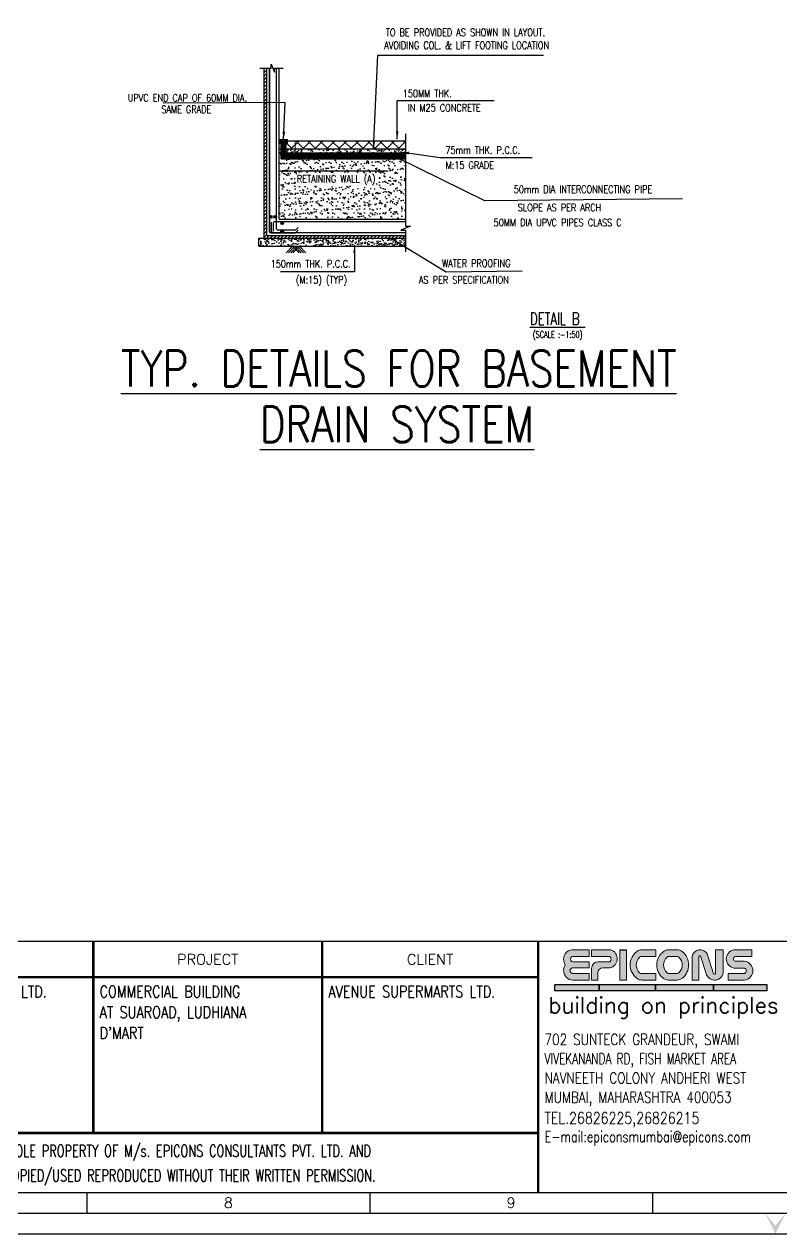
# Model space of a CAD drawing. Extents: x -69352 to 1013721, y -547461 to -186867.
# Drawn here: x 887478 to 915519, y -431240 to -386413 of the extents above; entities that cross this region are included whole.
import ezdxf
from ezdxf.enums import TextEntityAlignment as Align

# ---------------------------------------------------------------- set-up
doc = ezdxf.new("R2010")
doc.units = 0
doc.header["$LTSCALE"] = 500
doc.header["$MEASUREMENT"] = 0
doc.layers.add('00 ECPL LOGO', color=250, linetype='Continuous', lineweight=20)
doc.layers.add('Vinit', color=4, linetype='Continuous', lineweight=0)
for name, color, linetype in [('FOOTING', 4, 'Continuous'), ('HATCH COL', 8, 'Continuous'), ('Pipes', 1, 'Continuous'), ('PNA', 10, 'Continuous'), ('S-BRECK LINE', 8, 'Continuous'), ('S-DIM-1', 5, 'Continuous'), ('S-DROP PANNEL', 3, 'Continuous'), ('S-FILLING', 9, 'Continuous'), ('S-FOOTING', 4, 'Continuous'), ('S-HATCH', 253, 'Continuous'), ('S-PCC', 9, 'Continuous'), ('S-REINFORCEMENT', 6, 'Continuous'), ('S-TEXT', 2, 'Continuous'), ('S-TEXT-1', 4, 'Continuous'), ('S-TEXT-1 @ 1', 4, 'Continuous'), ('S-TITIL', 6, 'Continuous'), ('S-WATER PROFING', 9, 'Continuous'), ('SHEET', 7, 'Continuous'), ('TEXT (SHEET)', 4, 'Continuous'), ('TITLE', 4, 'Continuous')]:
    doc.layers.add(name, color=color, linetype=linetype)
doc.styles.add('ROMANS', font='simplex.shx', dxfattribs={"width": 0.8, "height": 275})
doc.styles.add('VA_ROOM_TEXT', font='simplex.shx')
doc.dimstyles.new('dim100', dxfattribs={"dimtxt": 250, "dimasz": 250, "dimexe": 200, "dimexo": 200, "dimgap": 100, "dimtad": 1, "dimdec": 0, "dimzin": 0, "dimdsep": 46, "dimtxsty": 'ROMANS', "dimcen": 0, "dimclrd": 5, "dimclre": 5, "dimclrt": 4, "dimadec": 0, "dimazin": 0, "dimtfac": 1, "dimtdec": 0, "dimtix": 1, "dimtofl": 0, "dimtmove": 2, "dimatfit": 3, "dimfxl": 0, "dimtolj": 1, "dimtzin": 0, "dimlwd": -1, "dimlwe": -1, "dimarcsym": 0})
doc.dimstyles.new('dim25', dxfattribs={"dimtxt": 250, "dimasz": 250, "dimexe": 200, "dimexo": 200, "dimgap": 100, "dimtad": 1, "dimdec": 0, "dimlfac": 0.25, "dimzin": 0, "dimdsep": 46, "dimtxsty": 'ROMANS', "dimcen": 0, "dimclrd": 5, "dimclre": 5, "dimclrt": 4, "dimadec": 0, "dimazin": 0, "dimtfac": 1, "dimtdec": 0, "dimtix": 1, "dimtofl": 0, "dimtmove": 2, "dimatfit": 3, "dimfxl": 0, "dimtolj": 1, "dimtzin": 0, "dimlwd": -1, "dimlwe": -1, "dimarcsym": 0})
doc.dimstyles.new('dim33.33', dxfattribs={"dimtxt": 250, "dimasz": 250, "dimexe": 200, "dimexo": 200, "dimgap": 100, "dimtad": 1, "dimdec": 0, "dimlfac": 0.333331, "dimzin": 0, "dimdsep": 46, "dimtxsty": 'ROMANS', "dimcen": 0, "dimclrd": 5, "dimclre": 5, "dimclrt": 4, "dimadec": 0, "dimazin": 0, "dimtfac": 1, "dimtdec": 0, "dimtix": 1, "dimtofl": 0, "dimtmove": 2, "dimatfit": 3, "dimfxl": 0, "dimtolj": 1, "dimtzin": 0, "dimlwd": -1, "dimlwe": -1, "dimarcsym": 0})
doc.dimstyles.new('dim50', dxfattribs={"dimtxt": 250, "dimasz": 250, "dimexe": 200, "dimexo": 200, "dimgap": 100, "dimtad": 1, "dimdec": 0, "dimlfac": 0.5, "dimzin": 0, "dimdsep": 46, "dimtxsty": 'ROMANS', "dimcen": 0, "dimclrd": 5, "dimclre": 5, "dimclrt": 4, "dimadec": 0, "dimazin": 0, "dimtfac": 1, "dimtdec": 0, "dimtix": 1, "dimtofl": 0, "dimtmove": 2, "dimatfit": 3, "dimfxl": 0, "dimtolj": 1, "dimtzin": 0, "dimlwd": -1, "dimlwe": -1, "dimarcsym": 0})

# ---------------------------------------------------------------- blocks, each defined once
blk = doc.blocks.new('FOLDER')
at = {"layer": 'PNA'}
for points in [[(-1250, 2500), (0, 0), (0, 1000)], [(1250, 2500), (0, 0), (0, 1000)]]:
    blk.add_solid(points, dxfattribs=at)
blk = doc.blocks.new('zw$C05B')
at = {"layer": '00 ECPL LOGO'}
h = blk.add_hatch(color=152, dxfattribs=at)
h.dxf.hatch_style = 1
h.paths.add_polyline_path([(60067, 6599), (60067, 6762), (59662, 6762, 0.261636), (59491, 6666, 0.285841), (59494, 6406, 0.344902), (59523, 6103, 0.204992), (59668, 6042), (60067, 6042), (60067, 6201), (59678, 6201, -1), (59668, 6330), (60067, 6330), (60067, 6477), (59678, 6477, -1), (59675, 6599)])
h = blk.add_hatch(color=152, dxfattribs=at)
h.dxf.hatch_style = 1
h.paths.add_polyline_path([(60580, 6762), (60121, 6762), (60121, 6599), (60558, 6599, -0.440545), (60558, 6477), (60280, 6477, 0.414214), (60121, 6317), (60121, 6042), (60270, 6042), (60270, 6211, -0.414214), (60390, 6330), (60558, 6330, 0.757811)])
h.paths.add_polyline_path([(60953, 6762), (60797, 6762), (60797, 6042), (60953, 6042)])
h.paths.add_polyline_path([(61651, 6762), (61322, 6762, 0.154275), (61207, 6725, 0.519672), (61207, 6078, 0.154275), (61322, 6042), (61651, 6042), (61651, 6201), (61287, 6201, -0.210356), (61258, 6214, -0.388707), (61258, 6586, -0.210356), (61287, 6599), (61651, 6599)])
h.paths.add_polyline_path([(62156, 6762), (61952, 6762, 0.159018), (61835, 6723, 0.507969), (61835, 6080, 0.159018), (61952, 6042), (62156, 6042, 0.173791), (62283, 6087, 0.472311), (62283, 6716, 0.173791)])
h.paths.add_polyline_path([(62170, 6599, -0.185052), (62196, 6589, -0.445894), (62196, 6212, -0.185052), (62170, 6201), (61944, 6201, -0.185052), (61917, 6212, -0.445894), (61917, 6589, -0.185052), (61944, 6599)], flags=16)
h.paths.add_polyline_path([(62869, 6664, 0.723435), (62518, 6599), (62518, 6042), (62673, 6042), (62673, 6599, -0.723435), (62713, 6615), (62860, 6167, 0.724077), (63253, 6202), (63253, 6762), (63074, 6762), (63074, 6204, -0.755661), (63026, 6188)])
h.paths.add_polyline_path([(63939, 6762), (63507, 6762, 0.823713), (63507, 6327), (63762, 6327, -0.713272), (63762, 6201), (63374, 6201), (63374, 6042), (63762, 6042, 0.900309), (63762, 6488), (63538, 6488, -0.746931), (63538, 6599), (63939, 6599)])
at = {"layer": 'S-TEXT'}
h = blk.add_hatch(color=142, dxfattribs=at)
h.dxf.hatch_style = 1
h.paths.add_polyline_path([(59243, 5936), (59243, 5785), (60298, 5785), (60298, 5936)])
h = blk.add_hatch(color=9, dxfattribs=at)
h.dxf.hatch_style = 1
h.paths.add_polyline_path([(60298, 5936), (61646, 5936), (61646, 5785), (60298, 5785)])
h = blk.add_hatch(color=142, dxfattribs=at)
h.dxf.hatch_style = 1
h.paths.add_polyline_path([(61646, 5785), (63027, 5785), (63027, 5936), (61646, 5936)])
h = blk.add_hatch(color=4, dxfattribs=at)
h.dxf.hatch_style = 1
h.paths.add_polyline_path([(63027, 5936), (63027, 5785), (64294, 5785), (64294, 5936)])
at = {"color": 1}
blk.add_line((81765, 6957), (1968, 6957), dxfattribs=at)
at = {"flags": 128}
blk.add_lwpolyline([(0, 0), (82749, 0), (82749, 58210), (0, 58210)], close=True, dxfattribs=at)
at = {"color": 1, "const_width": 56.6}
for points in [[(48258, 2400), (48258, 6957)], [(53706, 2400), (53706, 6957)], [(58846, 984), (58846, 6957)], [(43026, 6111), (58846, 6111)], [(43026, 2400), (58846, 2400)]]:
    blk.add_lwpolyline(points, dxfattribs=at)
at = {"layer": '00 ECPL LOGO', "color": 7}
for p, q in [((60067, 6762), (59662, 6762)), ((60580, 6762), (60121, 6762)), ((60797, 6762), (60953, 6762)), ((60797, 6762), (60797, 6042)), ((60953, 6762), (60953, 6042)), ((61322, 6762), (61651, 6762)), ((61651, 6599), (61651, 6762)), ((61952, 6762), (62156, 6762)), ((62869, 6664), (63026, 6188)), ((63074, 6762), (63253, 6762)), ((63253, 6762), (63074, 6762)), ((63074, 6762), (63074, 6201)), ((63253, 6762), (63253, 6201)), ((63507, 6762), (63939, 6762)), ((63939, 6762), (63507, 6762)), ((63939, 6599), (63939, 6762)), ((59678, 6599), (60067, 6599)), ((60067, 6477), (59678, 6477)), ((60067, 6330), (60067, 6477)), ((60558, 6477), (60280, 6477)), ((61287, 6599), (61651, 6599)), ((61944, 6599), (62170, 6599)), ((62518, 6599), (62518, 6042)), ((62673, 6599), (62673, 6042)), ((62713, 6615), (62860, 6167)), ((63253, 6599), (63253, 6599)), ((63538, 6599), (63939, 6599)), ((63762, 6488), (63538, 6488)), ((59668, 6330), (60067, 6330)), ((60067, 6201), (59668, 6201)), ((60067, 6042), (60067, 6201)), ((60121, 6317), (60121, 6042)), ((60270, 6211), (60270, 6042)), ((60390, 6330), (60558, 6330)), ((61287, 6201), (61651, 6201)), ((61651, 6042), (61651, 6201)), ((61944, 6201), (62170, 6201)), ((63253, 6201), (63253, 6201)), ((63374, 6042), (63374, 6201)), ((63374, 6201), (63762, 6201)), ((63762, 6327), (63507, 6327)), ((59668, 6042), (60067, 6042)), ((60121, 6042), (60270, 6042)), ((60797, 6042), (60953, 6042)), ((61322, 6042), (61651, 6042)), ((62156, 6042), (61952, 6042)), ((62518, 6042), (62673, 6042)), ((63043, 6042), (63074, 6042)), ((63074, 6043), (63074, 6042)), ((63374, 6042), (63762, 6042)), ((63374, 6042), (63762, 6042))]:
    blk.add_line(p, q, dxfattribs=at)
for points in [[(59662, 6762), (60067, 6762), (60067, 6599)], [(60558, 6599), (60121, 6599), (60121, 6762), (60580, 6762)], [(61322, 6762), (61651, 6762)], [(61952, 6762), (62156, 6762)], [(63074, 6762), (63253, 6762)], [(63507, 6762), (63939, 6762)]]:
    blk.add_lwpolyline(points, dxfattribs=at)
for centre, radius, start, end in [((59701, 6538), 246, 148.648, 212.4563), ((59662, 6562), 200, 90, 148.648), ((60508, 6549), 224, 282.7188, 71.3398), ((61434, 6402), 395, 125.0807, 234.9193), ((61322, 6562), 200, 90, 125.0807), ((62069, 6402), 398, 126.1417, 233.8583), ((61952, 6562), 200, 90, 126.1417), ((62156, 6562), 200, 50.5638, 90), ((62024, 6402), 407, 309.4362, 50.5638), ((62704, 6574), 188, 28.75, 172.2831), ((63549, 6544), 221, 101.0425, 258.9575), ((59701, 6273), 246, 147.5437, 223.6612), ((59676, 6538), 60.9, 88.7637, 271.2363), ((60280, 6317), 160, 90, 180), ((60502, 6538), 82.5, 312.4487, 47.5513), ((61461, 6400), 275, 137.5171, 222.4829), ((61287, 6559), 40, 90, 137.5171), ((62086, 6400), 253, 131.9364, 228.0636), ((61944, 6559), 40, 90, 131.9364), ((62170, 6559), 40, 48.0636, 90), ((62027, 6400), 253, 311.9364, 48.0636), ((62695, 6600), 22.3, 40.0191, 183.5523), ((63554, 6544), 57.7, 106.4856, 253.5144), ((63738, 6265), 225, 276.006, 83.994), ((59668, 6241), 200, 223.6612, 270), ((59673, 6266), 64.6, 94.0242, 265.9758), ((60390, 6211), 120, 90, 180), ((61322, 6241), 200, 234.9193, 270), ((61287, 6241), 40, 222.4829, 270), ((61952, 6241), 200, 233.8583, 270), ((61944, 6241), 40, 228.0636, 270), ((62156, 6241), 200, 270, 309.4362), ((62170, 6241), 40, 270, 311.9364), ((63051, 6249), 208, 203.2219, 346.755), ((63048, 6203), 26.2, 214.0796, 357.6127), ((63740, 6264), 66.3, 289.0016, 70.9984)]:
    blk.add_arc(centre, radius, start, end, dxfattribs=at)
at = {"layer": 'PNA'}
for p, q in [((48106, 984), (48106, 492)), ((54838, 984), (54838, 492)), ((61569, 984), (61569, 492))]:
    blk.add_line(p, q, dxfattribs=at)
at = {"layer": 'PNA', "color": 1}
for points in [[(984, 492), (82257, 492), (82257, 57718), (984, 57718)], [(1968, 984), (81765, 984), (81765, 57226), (1968, 57226)]]:
    blk.add_lwpolyline(points, close=True, dxfattribs=at)
at = {"layer": 'S-TEXT'}
blk.add_lwpolyline([(60797, 6762), (60953, 6762)], dxfattribs=at)
at = {"layer": 'S-TEXT', "color": 7}
for points in [[(59243, 5936), (60298, 5936), (60298, 5785), (59243, 5785)], [(60298, 5936), (61646, 5936), (61646, 5785), (60298, 5785)], [(61646, 5936), (63027, 5936), (63027, 5785), (61646, 5785)], [(63027, 5936), (64294, 5936), (64294, 5785), (63027, 5785)]]:
    blk.add_lwpolyline(points, close=True, dxfattribs=at)
at = {"layer": 'PNA', "xscale": 0.1967862009743818, "yscale": 0.1967862009743818, "zscale": 0.1967862009743818}
blk.add_blockref('FOLDER', (64497, 0), dxfattribs=at)
at = {"layer": '00 ECPL LOGO', "color": 152, "style": 'VA_ROOM_TEXT'}
blk.add_text('building on principles', height=380.83, dxfattribs=at).set_placement((59092, 5251))
at = {"layer": 'PNA', "style": 'ROMANS'}
for s, p in [('8', (51473, 738)), ('9', (58204, 738))]:
    blk.add_text(s, height=246, dxfattribs=at).set_placement(p, align=Align.MIDDLE)
at = {"layer": 'S-TEXT-1', "style": 'ROMANS'}
for s, height, width, p in [('702 SUNTECK GRANDEUR, SWAMI ', 261.2, 0.8, (59002, 4497, 10)), ('VIVEKANANDA RD, FISH MARKET AREA', 261.2, 0.7, (59002, 4038, 10)), ('NAVNEETH COLONY ANDHERI WEST', 261.2, 0.8, (59002, 3579, 10)), ('MUMBAI, MAHARASHTRA 400053', 261.2, 0.8, (59002, 3121, 10)), ('TEL.26826225,26826215', 274.17, 0.8, (59002, 2619, 10)), ('E-mail:epiconsmumbai@epicons.com', 261.2, 0.75, (59002, 2182, 10))]:
    blk.add_text(s, height=height, dxfattribs=dict(at, width=width)).set_placement(p)
at = {"layer": 'TEXT (SHEET)', "color": 2, "style": 'ROMANS'}
for s, p in [('PROJECT', (50982, 6534)), ('CLIENT', (56276, 6534))]:
    blk.add_text(s, height=249.9, dxfattribs=at).set_placement(p, align=Align.MIDDLE_CENTER)
at = {"layer": 'TEXT (SHEET)', "color": 4, "style": 'ROMANS', "width": 0.7}
for s, p in [('THIS DRAWING IS THE SOLE PROPERTY OF M/s. EPICONS CONSULTANTS PVT. LTD. AND', (43259, 1832)), ('SAME SHALL NOT BE COPIED/USED REPRODUCED WITHOUT THEIR WRITTEN PERMISSION.', (43259, 1247))]:
    blk.add_text(s, height=283.06, dxfattribs=at).set_placement(p)

msp = doc.modelspace()

# ---------------------------------------------------------------- hatches: boundary and pattern name
at = {"layer": 'Pipes'}
h = msp.add_hatch(dxfattribs=at)
h.set_pattern_fill('ANSI31', color=1, scale=5)
h.set_pattern_definition([(45, (-194814.13414, 19389.05365), (-0.44194173824, 0.44194173824), [])])
h.paths.add_polyline_path([(900606.047, -391414.057), (900828.349, -391414.057)], flags=17)
h.paths.add_polyline_path([(896986.565, -391184.057), (901614.905, -391184.057), (901614.905, -391414.057), (896986.565, -391414.057)])
at = {"layer": 'S-FILLING', "linetype": 'ByBlock'}
h = msp.add_hatch(dxfattribs=at)
h.set_pattern_fill('AR-SAND', color=8, scale=150, angle=180, style=0)
h.set_pattern_definition([(217.5, (569021.58, -282135.65), (9.449, -289.02357), [0, -228, 0, -255, 0, -243.75]), (187.5, (569021.58, -282135.65), (-265.4665, -423.3219), [0, -123, 0, -205.5, 0, -78.75]), (147.5, (569206.08, -282135.65), (-466.69115, -1.12288), [0, -75, 0, -270, 0, -352.5]), (137.5, (569206.08, -282135.65), (-450.543, -131.9959), [0, -37.5, 0, -177, 0, -202.5])])
h.paths.add_polyline_path([(896927.372, -391192.154), (901614.905, -391192.154), (901614.905, -393642.154), (896927.372, -393642.154)])
at = {"layer": 'S-HATCH'}
h = msp.add_hatch(color=3, dxfattribs=at)
h.dxf.hatch_style = 1
h.paths.add_polyline_path([(896940.905, -390832.53), (896940.905, -390692.154), (897240.905, -390692.154), (897240.905, -390742.154), (897240.905, -390832.53), (897190.905, -390832.53), (897190.905, -390742.154), (896990.905, -390742.154), (896990.905, -390832.53)])
h = msp.add_hatch(color=1, dxfattribs=at)
h.dxf.hatch_style = 1
h.paths.add_polyline_path([(896990.905, -390742.154), (896990.905, -391192.154), (897190.905, -391192.154), (897190.905, -390742.154)])
at = {"layer": 'S-HATCH', "linetype": 'ByBlock'}
h = msp.add_hatch(dxfattribs=at)
h.set_pattern_fill('ANSI37', color=8, scale=2500)
h.set_pattern_definition([(45, (565707.75, -292677.65), (-220.97087, 220.97087), []), (135, (565707.75, -292677.65), (-220.97087, -220.97087), [])])
h.paths.add_polyline_path([(901614.905, -391042.154), (901614.905, -390742.154), (897190.905, -390742.154), (897190.905, -391042.154)])
at = {"layer": 'S-PCC', "linetype": 'ByBlock'}
h = msp.add_hatch(dxfattribs=at)
h.set_pattern_fill('AR-CONC', color=8, scale=50, angle=7.2918586)
h.set_pattern_definition([(57.29186, (576916.04, -292677.65), (359.80735, 14.34996), [37.5, -412.5]), (2.29186, (576916.04, -292677.65), (-116.65465, 364.12627), [30, -330]), (107.74186, (576946.1, -292676.33), (243.19152, 378.61476), [32, -350.5]), (53.47186, (576903.35, -292578.46), (539.79717, -14.6805), [56.25, -618.75]), (103.93186, (576948.4, -292579.76), (401.6582, 542.6702), [48, -526]), (358.47186, (576903.35, -292578.46), (401.6097, 542.4828), [45, -495]), (28.29186, (576956.12, -292596.9), (321.6516, -161.8873), [37.5, -412.5]), (333.29186, (576956.1, -292596.9), (74.50346, 375.0273), [30, -330]), (78.74186, (576983.07, -292610.6), (396.25617, 213.24234), [32, -350.5]), (44.79186, (576916.04, -292677.65), (-15.30743, 165.873243), [0, -326, 0, -335, 0, -331.5]), (14.79186, (576916.04, -292677.65), (105.44089, 212.30583), [0, -191, 0, -318.5, 0, -126.25]), (334.79186, (576805.44, -292691.8), (266.183944, 22.69112), [0, -125, 0, -390, 0, -517.5]), (324.79186, (576755.85, -292698.15), (282.88198, 86.65775), [0, -162.5, 0, -259, 0, -367.5])])
h.paths.add_polyline_path([(901614.905, -391192.154), (901614.905, -391042.154), (896927.372, -391042.154), (896927.372, -391192.154)])
h = msp.add_hatch(dxfattribs=at)
h.set_pattern_fill('AR-CONC', color=256, scale=44.444444, angle=180)
h.set_pattern_definition([(230, (576250.58, -231689.15), (-318.86111, 27.94148), [33.33333, -366.66667]), (175, (576250.58, -231689.15), (61.7733, -334.21123), [26.66667, -293.33333]), (280.45, (576223.9, -231686.93), (-257.13767, -306.3875), [28.44444, -311.55556]), (226.18, (576250.58, -231778.04), (-474.2829, 73.8443), [50, -550]), (276.64, (576211, -231771.8), (-415.36663, -433.1568), [42.66667, -467.55556]), (171.18, (576250.6, -231778.04), (-415.3028, -432.9971), [40, -440]), (201, (576206.13, -231755.82), (-265.33591, 179.0251), [33.33333, -366.66667]), (146, (576206.13, -231755.82), (-108.00067, -322.25602), [26.66667, -293.33333]), (251.45, (576183.9, -231740.7), (-373.43729, -143.30973), [28.44444, -311.55556]), (217.5, (576250.58, -231689.15), (-5.21743, -147.977436), [0, -289.77778, 0, -297.77778, 0, -294.66667]), (187.5, (576250.58, -231689.15), (-116.919794, -175.294094), [0, -169.77778, 0, -283.11111, 0, -112.22222]), (147.5, (576349.69, -231689.15), (-237.254416, 10.024387), [0, -111.11111, 0, -346.66667, 0, -460]), (137.5, (576394.13, -231689.15), (-259.19385, -44.4911), [0, -144.44444, 0, -230.22222, 0, -326.66667])])
h.paths.add_polyline_path([(901614.905, -394642.154), (901614.905, -394342.154), (896169.461, -394342.154), (896169.461, -394642.154)])
at = {"layer": 'S-WATER PROFING', "linetype": 'ByBlock'}
h = msp.add_hatch(dxfattribs=at)
h.set_pattern_fill('ANSI31', color=256, scale=750, angle=180, style=0)
h.set_pattern_definition([(225, (576250.58, -231689.15), (66.29126, -66.29126), [])])
h.paths.add_polyline_path([(896469.461, -388046.122), (896369.461, -388046.122), (896369.461, -394342.154), (901614.905, -394342.154), (901614.905, -394242.154), (896469.461, -394242.154)])

# ---------------------------------------------------------------- linework, layer by layer
at = {"layer": 'FOOTING'}
for p, q in [((901614.905, -390742.154), (896927.372, -390742.154)), ((901614.905, -391042.154), (896927.372, -391042.154)), ((901614.905, -391192.154), (896927.372, -391192.154)), ((896927.372, -393642.154), (901614.905, -393642.154))]:
    msp.add_line(p, q, dxfattribs=at)
at = {"layer": 'HATCH COL'}
msp.add_line((896469.461, -394242.154), (901614.905, -394242.154), dxfattribs=at)
at = {"layer": 'S-BRECK LINE', "linetype": 'ByBlock'}
msp.add_lwpolyline([(896208.405, -388046.122), (896636.535, -388046.122), (896636.535, -387899.59), (896756.872, -388192.654), (896756.872, -388046.122), (897080.988, -388046.122)], dxfattribs=at)
at = {"layer": 'S-BRECK LINE', "linetype": 'ByBlock', "elevation": 196722.928}
msp.add_lwpolyline([(901614.905, -390472.654), (901614.905, -393894.444), (901798.07, -393894.444), (901431.74, -394044.865), (901614.905, -394044.865), (901614.905, -394855.154)], dxfattribs=at)
at = {"layer": 'S-FOOTING', "linetype": 'ByBlock'}
for p, q in [((896469.461, -394242.154), (896469.461, -388046.122)), ((896927.372, -393642.154, 0), (896927.372, -388046.122, 0))]:
    msp.add_line(p, q, dxfattribs=at)
at = {"layer": 'S-PCC', "linetype": 'ByBlock'}
for points in [[(897186.194, -394880.803), (897424.842, -394642.154), (897663.491, -394880.803)], [(897270.569, -394880.803), (897509.217, -394642.154), (897747.866, -394880.803)], [(897354.944, -394880.803), (897593.592, -394642.154), (897832.241, -394880.803)], [(897439.319, -394880.803), (897677.967, -394642.154), (897916.616, -394880.803)]]:
    msp.add_lwpolyline(points, dxfattribs=at)
at = {"layer": 'S-REINFORCEMENT', "color": 5, "ltscale": 10, "elevation": -1387.653}
msp.add_lwpolyline([(897627.372, -394041.935), (897527.372, -394141.935), (896614.461, -394141.935, -0.414213562), (896564.461, -394091.935), (896564.517, -388046.122)], format="xyb", dxfattribs=at)
at = {"layer": 'S-REINFORCEMENT', "color": 5, "linetype": 'ByBlock', "ltscale": 10}
msp.add_lwpolyline([(896564.517, -388046.122), (896564.461, -394091.935, 0.414213562), (896614.461, -394141.935), (897527.372, -394141.935), (897627.372, -394041.935)], format="xyb", dxfattribs=at)
at = {"layer": 'S-REINFORCEMENT', "color": 5, "ltscale": 10}
msp.add_lwpolyline([(897627.372, -393941.935), (897527.372, -394041.935), (896882.372, -394041.935, -0.414213562), (896832.372, -393991.935), (896832.372, -388046.122)], format="xyb", dxfattribs=at)
at = {"layer": 'S-REINFORCEMENT', "color": 5, "linetype": 'ByBlock', "ltscale": 10, "const_width": 50}
for points, elevation in [([(896589.461, -393556.65, 1), (896639.461, -393556.65, 1)], -1387.653), ([(896757.372, -393556.65, 1), (896807.372, -393556.65, 1)], 0), ([(897013.266, -393792.154, 1), (897063.266, -393792.154, 1)], 23745.027), ([(897014.516, -394091.935, 1), (897064.516, -394091.935, 1)], -1387.653)]:
    msp.add_lwpolyline(points, format="xyb", close=True, dxfattribs=dict(at, elevation=elevation))
at = {"layer": 'S-REINFORCEMENT', "color": 5, "linetype": 'ByBlock', "ltscale": 10}
for points, elevation in [([(901614.905, -394141.935), (896709.461, -394141.935, -0.337283306), (896638.461, -394091.935), (896638.461, -393751.592)], -1387.653), ([(901614.905, -393742.154), (896757.286, -393742.154, 0.414213562), (896707.286, -393792.154), (896707.286, -394085.534)], 23745.027)]:
    msp.add_lwpolyline(points, format="xyb", dxfattribs=dict(at, elevation=elevation))
for centre in [(896614.461, -393556.65, -1387.653), (896782.372, -393556.65), (897038.266, -393792.154, 23745.027), (897039.516, -394091.935, -1387.653)]:
    msp.add_circle(centre, 50, dxfattribs=at)
at = {"layer": 'S-WATER PROFING', "linetype": 'ByBlock'}
for p, q in [((896369.461, -394342.154), (896369.461, -388046.122)), ((896169.461, -394342.154), (901614.905, -394342.154)), ((896169.461, -394642.154), (896169.461, -394342.154)), ((896169.461, -394642.154), (901614.905, -394642.154))]:
    msp.add_line(p, q, dxfattribs=at)
at = {"layer": 'Vinit', "color": 1}
for p, q in [((896927.372, -390832.53), (897240.905, -390832.53)), ((896940.905, -390742.154), (896940.905, -390832.53)), ((896990.905, -391405.654), (896990.905, -390742.154)), ((896990.905, -390742.154), (896990.905, -391192.154)), ((897190.905, -391405.654), (897190.905, -390742.154)), ((897190.905, -390742.154), (897190.905, -391192.154)), ((897515.405, -391192.154), (897515.405, -390742.154))]:
    msp.add_line(p, q, dxfattribs=at)
at = {"layer": 'Vinit', "color": 3}
msp.add_lwpolyline([(896940.905, -390832.53), (896990.905, -390832.53), (896990.905, -390742.154), (897190.905, -390742.154), (897190.905, -390832.53), (897240.905, -390832.53), (897240.905, -390742.154), (897240.905, -390692.154), (896940.905, -390692.154), (896940.905, -390832.53)], dxfattribs=at)
at = {"layer": 'Vinit', "color": 1}
msp.add_lwpolyline([(896990.905, -390742.154), (897190.905, -390742.154), (897190.905, -391192.154), (896990.905, -391192.154)], close=True, dxfattribs=at)

# ---------------------------------------------------------------- block references
at = {"layer": 'SHEET', "xscale": 1.556519070149563, "yscale": 1.556519070149563, "zscale": 1.556519070149563}
msp.add_blockref('zw$C05B', (814927, -431239.516), dxfattribs=at)

# ---------------------------------------------------------------- texts
at = {"layer": 'S-TEXT', "linetype": 'ByBlock', "style": 'ROMANS', "width": 0.7}
msp.add_text('(SCALE :-1:50)', height=250, dxfattribs=at).set_placement((907248.08, -397914.321, -171098.901), align=Align.MIDDLE_CENTER)
at = {"layer": 'S-TEXT', "style": 'ROMANS', "width": 0.8}
for s, height, p in [('AVENUE SUPERMARTS LTD.', 433.61422, (882127.029, -422263.651)), ('COMMERCIAL BUILDING', 433.61422, (890271.906, -422263.651)), ('AVENUE SUPERMARTS LTD.', 433.61422, (898751.171, -422263.651)), ('AT SUAROAD, LUDHIANA', 433.61422, (890271.906, -423029.207)), ("D'MART", 433.6142, (890271.906, -423794.764))]:
    msp.add_text(s, height=height, dxfattribs=at).set_placement(p, align=Align.MIDDLE_LEFT)
at = {"layer": 'S-TEXT-1 @ 1', "style": 'ROMANS', "width": 0.8}
for s, p in [('TO BE PROVIDED AS SHOWN IN LAYOUT.', (900880.585, -386716.157)), ('AVOIDING COL. & LIFT FOOTING LOCATION ', (900819.085, -387197.086)), ('75mm THK. P.C.C.', (903087.97, -391077.323, 0)), ('M:15 GRADE', (903097.588, -391639.823, 0)), ('RETAINING WALL (A)', (897582.782, -392144.33, 0)), ('50mm DIA INTERCONNECTING PIPE', (905623.253, -392533.278, 196722.928)), ('SLOPE AS PER ARCH', (905770.441, -393210.19, 196722.928)), (' 50MM DIA UPVC PIPES CLASS C', (904725.405, -393765.154))]:
    msp.add_text(s, height=275, dxfattribs=at).set_placement(p, align=Align.MIDDLE_LEFT)
for s, p in [('UPVC END CAP OF 60MM DIA.', (893526.905, -389146.154)), ('150MM THK.', (902418.298, -388977.644, -1013912.389)), ('SAME GRADE', (893488.405, -389569.654)), ('IN M25 CONCRETE', (903046.512, -389509.893, -1013912.389))]:
    msp.add_text(s, height=275, dxfattribs=at).set_placement(p, align=Align.MIDDLE_CENTER)
at = {"layer": 'S-TEXT-1 @ 1', "linetype": 'ByBlock', "style": 'ROMANS', "width": 0.8}
for s, p in [('150mm THK. P.C.C.', (896614.503, -395296.218, -28191.505)), ('WATER PROOFING', (902967.08, -395274.811, -29157.115)), ('(M:15) (TYP)', (897550.425, -395886.022, -28191.505)), ('AS PER SPECIFICATION', (902107.595, -395890.369, -29157.115))]:
    msp.add_text(s, height=275, dxfattribs=at).set_placement(p, align=Align.MIDDLE_LEFT)
at = {"layer": 'S-TITIL', "linetype": 'ByBlock', "style": 'ROMANS', "width": 0.7}
msp.add_text('%%UDETAIL B ', height=450, dxfattribs=at).set_placement((907248.08, -397328.364, -171098.901), align=Align.MIDDLE_CENTER)
at = {"layer": 'TITLE', "style": 'ROMANS', "width": 0.8}
for s, p in [('%%UTYP. DETAILS FOR BASEMENT', (891059.685, -399837.922)), ('%%UDRAIN SYSTEM', (896209.405, -401904.154))]:
    msp.add_text(s, height=1329.23077, dxfattribs=at).set_placement(p)

# ---------------------------------------------------------------- leaders
msp.add_leader([(901277.921, -391345.415, 196722.928), (904534.073, -392946.889, 196722.928), (911870.431, -392874.908, 196722.928)], dimstyle='dim33.33', override={"dimgap": 100, "dimtad": 0})
at = {"layer": 'S-DIM-1'}
for points, dimstyle, override in [([(897090.905, -390692.154, -1013912.389), (897151.337, -389313.496, -1013912.389), (892625.267, -389338.554, -1013912.389)], 'dim33.33', {"dimasz": 300}), ([(901301.73, -390680.154, -2027824.778), (901301.73, -389237.985, -2027824.778), (904891.523, -389237.985, -2027824.778)], 'dim33.33', {"dimasz": 300}), ([(901429.818, -391149.484, 0), (902900.47, -391358.573, 0), (906309.63, -391358.573, 0)], 'dim25', {"dimasz": 312.5})]:
    msp.add_leader(points, dimstyle=dimstyle, override=override, dxfattribs=at)
at = {"layer": 'S-DIM-1', "linetype": 'ByBlock'}
for points in [[(901066.405, -394342.154), (903114.905, -395593.868), (905934.905, -395550.154)], [(899713.503, -394642.154), (899713.503, -395593.868), (896980.605, -395593.868)]]:
    msp.add_leader(points, dimstyle='dim50', override={"dimtmove": 0}, dxfattribs=at)
at = {"layer": 'S-DROP PANNEL'}
msp.add_leader([(896927.372, -391844.33, 0), (900962.648, -391844.33, 0)], dimstyle='dim100', override={"dimasz": 312.5, "dimtad": 0, "dimarcsym": 1}, dxfattribs=at)
at = {"layer": 'S-TEXT-1'}
msp.add_leader([(900427.207, -391042.154), (900583.278, -387559.577), (906724.905, -387559.577)], dimstyle='dim100', override={"dimasz": 312.5}, dxfattribs=at)

doc.saveas('drawing.dxf')
